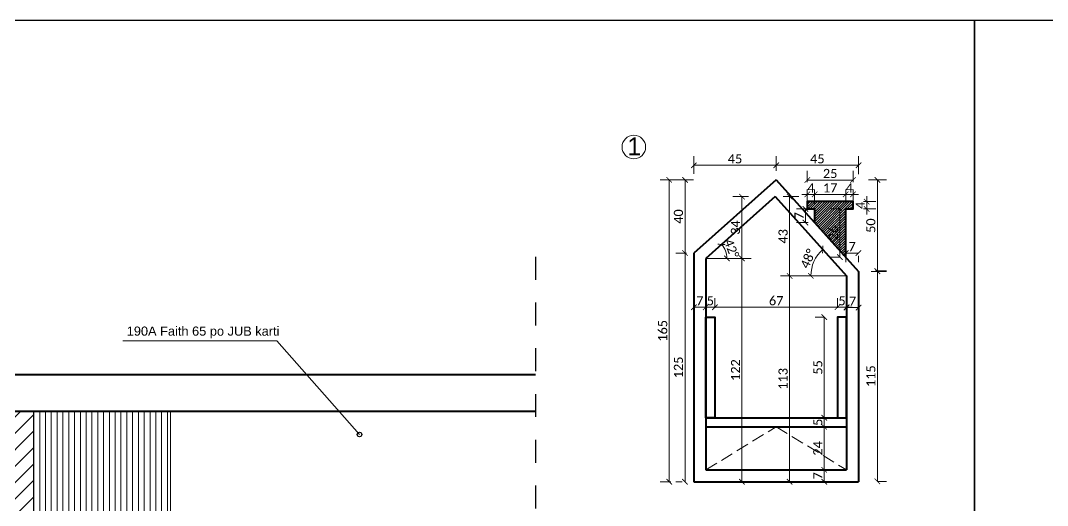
# Model space of a CAD drawing. Header units: centimetres. Extents: x -26724 to 60145, y -23645 to 6771.
# Drawn here: x 10305 to 10867, y 707 to 972 of the extents above; entities that cross this region are included whole.
import ezdxf

# ---------------------------------------------------------------- set-up
doc = ezdxf.new("R2010")
doc.units = ezdxf.units.CM
doc.linetypes.add('737', pattern=[10, 7, -3])
doc.linetypes.add('DALEKOVOD_VN', pattern=[5, 2.5, -2.5])
for name, color, linetype, lineweight in [('2.IZGLED', 7, 'Continuous', 13), ('4.KOTE', 88, 'Continuous', 15), ('zid', 7, 'Continuous', 40)]:
    doc.layers.add(name, color=color, linetype=linetype, lineweight=lineweight)
doc.layers.add('3.IZGLED 2', color=7, linetype='Continuous', lineweight=9, true_color=0x4a4a4a)
doc.layers.add('IZGLED 2', color=253, linetype='Continuous', lineweight=9, true_color=0x828282)
doc.layers.add('tekst', color=7, linetype='Continuous')
doc.layers.add('tekst @ 50', color=7, linetype='Continuous')
doc.styles.add('0.15', font='arial.ttf', dxfattribs={"height": 0.15})
doc.styles.add('Notes', font='arial.ttf', dxfattribs={"height": 3})
doc.styles.get("Standard").update_dxf_attribs({"font": 'calibri.ttf'})
doc.dimstyles.new('ja 1 30 izgledi zidova', dxfattribs={"dimtxt": 5, "dimasz": 3, "dimexe": 5, "dimexo": 5, "dimgap": 1, "dimtad": 1, "dimdec": 0, "dimtxsty": 'Standard', "dimblk": 'ARCHTICK', "dimcen": 2.5, "dimclrd": 256, "dimclrt": 7, "dimadec": 0, "dimazin": 0, "dimtfac": 1, "dimtdec": 0, "dimtix": 1, "dimtmove": 1, "dimatfit": 3, "dimldrblk": 'ARCHTICK', "dimfxl": 5, "dimfxlon": 1, "dimlwd": 0, "dimlwe": 9, "dimarcsym": 0})

# ---------------------------------------------------------------- blocks, each defined once
blk = doc.blocks.new('_ArchTick')
at = {"color": 0, "linetype": 'ByBlock', "const_width": 0.15}
blk.add_lwpolyline([(-0.5, -0.5), (0.5, 0.5)], dxfattribs=at)
blk = doc.blocks.new('*D321')
at = {"layer": '4.KOTE', "color": 0, "lineweight": 9, "transparency": 16777216}
for p, q in [((10664.58, 884.63), (10654.79, 884.63)), ((10660.63, 719.63), (10654.79, 719.63))]:
    blk.add_line(p, q, dxfattribs=at)
at = {"layer": '4.KOTE', "lineweight": 0, "transparency": 16777216}
blk.add_line((10659.79, 719.63), (10659.79, 884.63), dxfattribs=at)
at = {"layer": 'Defpoints', "color": 0, "transparency": 16777216}
for p in [(10659.79, 884.63), (10719.21, 884.63, 13.5), (10674.21, 719.63, 27)]:
    blk.add_point(p, dxfattribs=at)
at = {"layer": '4.KOTE', "lineweight": 0, "transparency": 16777216, "xscale": 3, "yscale": 3, "zscale": 3}
for p, rotation in [((10659.79, 884.63), 90), ((10659.79, 719.63), 270)]:
    blk.add_blockref('_ArchTick', p, dxfattribs=dict(at, rotation=rotation))
at = {"layer": '4.KOTE', "color": 7, "transparency": 16777216, "insert": (10656.23, 802.13), "char_height": 5, "attachment_point": 5, "rotation": 90}
blk.add_mtext('165', dxfattribs=at)
blk = doc.blocks.new('*D323')
at = {"layer": '4.KOTE', "color": 0, "lineweight": 9, "transparency": 16777216}
for p, q in [((10673.13, 884.63), (10663.42, 884.63)), ((10669.31, 844.63), (10663.42, 844.63))]:
    blk.add_line(p, q, dxfattribs=at)
at = {"layer": '4.KOTE', "lineweight": 0, "transparency": 16777216}
blk.add_line((10668.42, 884.63), (10668.42, 844.63), dxfattribs=at)
at = {"layer": 'Defpoints', "color": 0, "transparency": 16777216}
for p in [(10718.25, 884.63, 13.5), (10668.42, 844.63), (10673.25, 844.63, 13.5)]:
    blk.add_point(p, dxfattribs=at)
at = {"layer": '4.KOTE', "lineweight": 0, "transparency": 16777216, "xscale": 3, "yscale": 3, "zscale": 3}
for p, rotation in [((10668.42, 884.63), 90), ((10668.42, 844.63), 270)]:
    blk.add_blockref('_ArchTick', p, dxfattribs=dict(at, rotation=rotation))
at = {"layer": '4.KOTE', "color": 7, "transparency": 16777216, "insert": (10664.86, 864.63), "char_height": 5, "attachment_point": 5, "rotation": 90}
blk.add_mtext('40', dxfattribs=at)
blk = doc.blocks.new('*D324')
at = {"layer": '4.KOTE', "color": 0, "lineweight": 9, "transparency": 16777216}
for p, q in [((10669.31, 844.63), (10663.42, 844.63)), ((10666.84, 719.63), (10663.42, 719.63))]:
    blk.add_line(p, q, dxfattribs=at)
at = {"layer": '4.KOTE', "lineweight": 0, "transparency": 16777216}
blk.add_line((10668.42, 844.63), (10668.42, 719.63), dxfattribs=at)
at = {"layer": 'Defpoints', "color": 0, "transparency": 16777216}
for p in [(10673.25, 844.63, 13.5), (10668.42, 719.63), (10673.25, 719.63, 27)]:
    blk.add_point(p, dxfattribs=at)
at = {"layer": '4.KOTE', "lineweight": 0, "transparency": 16777216, "xscale": 3, "yscale": 3, "zscale": 3}
for p, rotation in [((10668.42, 844.63), 90), ((10668.42, 719.63), 270)]:
    blk.add_blockref('_ArchTick', p, dxfattribs=dict(at, rotation=rotation))
at = {"layer": '4.KOTE', "color": 7, "transparency": 16777216, "insert": (10664.86, 782.13), "char_height": 5, "attachment_point": 5, "rotation": 90}
blk.add_mtext('125', dxfattribs=at)
blk = doc.blocks.new('*D325')
at = {"layer": '4.KOTE', "color": 0, "lineweight": 9, "transparency": 16777216}
for p, q in [((10735.25, 883.33), (10735.25, 889.54)), ((10760.25, 883.33), (10760.25, 889.54))]:
    blk.add_line(p, q, dxfattribs=at)
at = {"layer": '4.KOTE', "lineweight": 0, "transparency": 16777216}
blk.add_line((10760.25, 884.54), (10735.25, 884.54), dxfattribs=at)
at = {"layer": 'Defpoints', "color": 0, "transparency": 16777216}
for p in [(10735.25, 884.54), (10735.25, 878.84, 13.5), (10760.25, 878.84, 13.5)]:
    blk.add_point(p, dxfattribs=at)
at = {"layer": '4.KOTE', "lineweight": 0, "transparency": 16777216, "xscale": 3, "yscale": 3, "zscale": 3, "rotation": 180}
blk.add_blockref('_ArchTick', (10735.25, 884.54), dxfattribs=at)
at = {"layer": '4.KOTE', "lineweight": 0, "transparency": 16777216, "xscale": 3, "yscale": 3, "zscale": 3}
blk.add_blockref('_ArchTick', (10760.25, 884.54), dxfattribs=at)
at = {"layer": '4.KOTE', "color": 7, "transparency": 16777216, "insert": (10747.75, 888.1), "char_height": 5, "attachment_point": 5}
blk.add_mtext('25', dxfattribs=at)
blk = doc.blocks.new('*D326')
at = {"layer": '4.KOTE', "lineweight": 0, "transparency": 16777216}
for p, q in [((10767.71, 872.74), (10767.71, 875.74)), ((10767.71, 872.74), (10767.71, 868.74)), ((10767.71, 868.74), (10767.71, 865.74))]:
    blk.add_line(p, q, dxfattribs=at)
at = {"layer": '4.KOTE', "color": 0, "lineweight": 9, "transparency": 16777216}
for p, q in [((10765.93, 872.74), (10772.71, 872.74)), ((10765.93, 868.74), (10772.71, 868.74))]:
    blk.add_line(p, q, dxfattribs=at)
at = {"layer": 'Defpoints', "color": 0, "transparency": 16777216}
for p in [(10760.25, 872.74, 13.5), (10760.25, 868.74, 13.5), (10767.71, 868.74)]:
    blk.add_point(p, dxfattribs=at)
at = {"layer": '4.KOTE', "lineweight": 0, "transparency": 16777216, "xscale": 3, "yscale": 3, "zscale": 3}
for p, rotation in [((10767.71, 872.74), 270), ((10767.71, 868.74), 90)]:
    blk.add_blockref('_ArchTick', p, dxfattribs=dict(at, rotation=rotation))
at = {"layer": '4.KOTE', "color": 7, "transparency": 16777216, "insert": (10764.2, 870.74), "char_height": 5, "attachment_point": 5, "rotation": 90}
blk.add_mtext('4', dxfattribs=at)
blk = doc.blocks.new('*D322')
at = {"layer": '4.KOTE', "color": 0, "lineweight": 9, "transparency": 16777216}
for p, q in [((10756.25, 846.61), (10756.25, 839.64)), ((10763.25, 843.14), (10763.25, 839.64))]:
    blk.add_line(p, q, dxfattribs=at)
at = {"layer": '4.KOTE', "lineweight": 0, "transparency": 16777216}
blk.add_line((10763.25, 844.64), (10756.25, 844.64), dxfattribs=at)
at = {"layer": 'Defpoints', "color": 0, "transparency": 16777216}
for p in [(10756.25, 852.76, 13.5), (10756.25, 844.64), (10763.25, 844.98, 13.5)]:
    blk.add_point(p, dxfattribs=at)
at = {"layer": '4.KOTE', "lineweight": 0, "transparency": 16777216, "xscale": 3, "yscale": 3, "zscale": 3, "rotation": 180}
blk.add_blockref('_ArchTick', (10756.25, 844.64), dxfattribs=at)
at = {"layer": '4.KOTE', "lineweight": 0, "transparency": 16777216, "xscale": 3, "yscale": 3, "zscale": 3}
blk.add_blockref('_ArchTick', (10763.25, 844.64), dxfattribs=at)
at = {"layer": '4.KOTE', "color": 7, "transparency": 16777216, "insert": (10759.75, 848.15), "char_height": 5, "attachment_point": 5}
blk.add_mtext('7', dxfattribs=at)
blk = doc.blocks.new('*D327')
at = {"layer": '4.KOTE', "color": 0, "lineweight": 9, "transparency": 16777216}
for p, q in [((10744.24, 809.63), (10739.53, 809.63)), ((10744.24, 754.63), (10739.53, 754.63))]:
    blk.add_line(p, q, dxfattribs=at)
at = {"layer": '4.KOTE', "lineweight": 0, "transparency": 16777216}
blk.add_line((10744.53, 809.63), (10744.53, 754.63), dxfattribs=at)
at = {"layer": 'Defpoints', "color": 0, "transparency": 16777216}
for p in [(10751.75, 809.63, 22.89), (10744.53, 754.63), (10751.75, 754.63, 22.89)]:
    blk.add_point(p, dxfattribs=at)
at = {"layer": '4.KOTE', "lineweight": 0, "transparency": 16777216, "xscale": 3, "yscale": 3, "zscale": 3}
for p, rotation in [((10744.53, 809.63), 90), ((10744.53, 754.63), 270)]:
    blk.add_blockref('_ArchTick', p, dxfattribs=dict(at, rotation=rotation))
at = {"layer": '4.KOTE', "color": 7, "transparency": 16777216, "insert": (10741, 782.13), "char_height": 5, "attachment_point": 5, "rotation": 90}
blk.add_mtext('55', dxfattribs=at)
blk = doc.blocks.new('*D328')
at = {"layer": '4.KOTE', "color": 0, "lineweight": 9, "transparency": 16777216}
for p, q in [((10744.24, 754.63), (10739.53, 754.63)), ((10744.23, 749.63), (10739.53, 749.63))]:
    blk.add_line(p, q, dxfattribs=at)
at = {"layer": '4.KOTE', "lineweight": 0, "transparency": 16777216}
for p, q in [((10744.53, 754.63), (10744.53, 757.63)), ((10744.53, 754.63), (10744.53, 749.63)), ((10744.53, 749.63), (10744.53, 746.63))]:
    blk.add_line(p, q, dxfattribs=at)
at = {"layer": 'Defpoints', "color": 0, "transparency": 16777216}
for p in [(10751.75, 754.63, 22.89), (10744.53, 749.63), (10753.88, 749.63, 27)]:
    blk.add_point(p, dxfattribs=at)
at = {"layer": '4.KOTE', "lineweight": 0, "transparency": 16777216, "xscale": 3, "yscale": 3, "zscale": 3}
for p, rotation in [((10744.53, 754.63), 270), ((10744.53, 749.63), 90)]:
    blk.add_blockref('_ArchTick', p, dxfattribs=dict(at, rotation=rotation))
at = {"layer": '4.KOTE', "color": 7, "transparency": 16777216, "insert": (10741, 752.13), "char_height": 5, "attachment_point": 5, "rotation": 90}
blk.add_mtext('5', dxfattribs=at)
blk = doc.blocks.new('*D329')
at = {"layer": '4.KOTE', "color": 0, "lineweight": 9, "transparency": 16777216}
for p, q in [((10744.23, 749.63), (10739.53, 749.63)), ((10743.7, 726.13), (10739.53, 726.13))]:
    blk.add_line(p, q, dxfattribs=at)
at = {"layer": '4.KOTE', "lineweight": 0, "transparency": 16777216}
blk.add_line((10744.53, 749.63), (10744.53, 726.13), dxfattribs=at)
at = {"layer": 'Defpoints', "color": 0, "transparency": 16777216}
for p in [(10753.88, 749.63, 27), (10744.53, 726.13), (10751.93, 726.13, 27)]:
    blk.add_point(p, dxfattribs=at)
at = {"layer": '4.KOTE', "lineweight": 0, "transparency": 16777216, "xscale": 3, "yscale": 3, "zscale": 3}
for p, rotation in [((10744.53, 749.63), 90), ((10744.53, 726.13), 270)]:
    blk.add_blockref('_ArchTick', p, dxfattribs=dict(at, rotation=rotation))
at = {"layer": '4.KOTE', "color": 7, "transparency": 16777216, "insert": (10741, 737.88), "char_height": 5, "attachment_point": 5, "rotation": 90}
blk.add_mtext('24', dxfattribs=at)
blk = doc.blocks.new('*D330')
at = {"layer": '4.KOTE', "color": 0, "lineweight": 9, "transparency": 16777216}
for p, q in [((10743.7, 726.13), (10739.53, 726.13)), ((10745.21, 719.63), (10739.53, 719.63))]:
    blk.add_line(p, q, dxfattribs=at)
at = {"layer": '4.KOTE', "lineweight": 0, "transparency": 16777216}
blk.add_line((10744.53, 726.13), (10744.53, 719.63), dxfattribs=at)
at = {"layer": 'Defpoints', "color": 0, "transparency": 16777216}
for p in [(10751.93, 726.13, 27), (10744.53, 719.63), (10758.14, 719.63, 27)]:
    blk.add_point(p, dxfattribs=at)
at = {"layer": '4.KOTE', "lineweight": 0, "transparency": 16777216, "xscale": 3, "yscale": 3, "zscale": 3}
for p, rotation in [((10744.53, 726.13), 90), ((10744.53, 719.63), 270)]:
    blk.add_blockref('_ArchTick', p, dxfattribs=dict(at, rotation=rotation))
at = {"layer": '4.KOTE', "color": 7, "transparency": 16777216, "insert": (10741.02, 722.88), "char_height": 5, "attachment_point": 5, "rotation": 90}
blk.add_mtext('7', dxfattribs=at)
blk = doc.blocks.new('*D331')
at = {"layer": '4.KOTE', "color": 0, "lineweight": 9, "transparency": 16777216}
for p, q in [((10703.21, 875.48), (10694.57, 875.48)), ((10695.79, 841.71), (10704.57, 841.71))]:
    blk.add_line(p, q, dxfattribs=at)
at = {"layer": '4.KOTE', "lineweight": 0, "transparency": 16777216}
blk.add_line((10699.57, 875.48), (10699.57, 841.71), dxfattribs=at)
at = {"layer": 'Defpoints', "color": 0, "transparency": 16777216}
for p in [(10717.74, 875.48, 13.5), (10679.75, 841.71, 13.5), (10699.57, 841.71)]:
    blk.add_point(p, dxfattribs=at)
at = {"layer": '4.KOTE', "lineweight": 0, "transparency": 16777216, "xscale": 3, "yscale": 3, "zscale": 3}
for p, rotation in [((10699.57, 875.48), 90), ((10699.57, 841.71), 270)]:
    blk.add_blockref('_ArchTick', p, dxfattribs=dict(at, rotation=rotation))
at = {"layer": '4.KOTE', "color": 7, "transparency": 16777216, "insert": (10696.01, 858.6), "char_height": 5, "attachment_point": 5, "rotation": 90}
blk.add_mtext('34', dxfattribs=at)
blk = doc.blocks.new('*D332')
at = {"layer": '4.KOTE', "color": 0, "lineweight": 9, "transparency": 16777216}
for p, q in [((10695.79, 841.71), (10704.57, 841.71)), ((10699.31, 719.63), (10704.57, 719.63))]:
    blk.add_line(p, q, dxfattribs=at)
at = {"layer": '4.KOTE', "lineweight": 0, "transparency": 16777216}
blk.add_line((10699.57, 841.71), (10699.57, 719.63), dxfattribs=at)
at = {"layer": 'Defpoints', "color": 0, "transparency": 16777216}
for p in [(10679.75, 841.71, 13.5), (10687.87, 719.63, 27), (10699.57, 719.63)]:
    blk.add_point(p, dxfattribs=at)
at = {"layer": '4.KOTE', "lineweight": 0, "transparency": 16777216, "xscale": 3, "yscale": 3, "zscale": 3}
for p, rotation in [((10699.57, 841.71), 90), ((10699.57, 719.63), 270)]:
    blk.add_blockref('_ArchTick', p, dxfattribs=dict(at, rotation=rotation))
at = {"layer": '4.KOTE', "color": 7, "transparency": 16777216, "insert": (10696.04, 780.67), "char_height": 5, "attachment_point": 5, "rotation": 90}
blk.add_mtext('122', dxfattribs=at)
blk = doc.blocks.new('*D333')
at = {"layer": '4.KOTE', "color": 0, "lineweight": 9, "transparency": 16777216}
for p, q in [((10673.25, 887.9), (10673.25, 897.59)), ((10718.25, 890.66), (10718.25, 897.59))]:
    blk.add_line(p, q, dxfattribs=at)
at = {"layer": '4.KOTE', "lineweight": 0, "transparency": 16777216}
blk.add_line((10718.25, 892.59), (10673.25, 892.59), dxfattribs=at)
at = {"layer": 'Defpoints', "color": 0, "transparency": 16777216}
for p in [(10673.25, 892.59), (10718.25, 884.63, 13.5), (10673.25, 844.63, 13.5)]:
    blk.add_point(p, dxfattribs=at)
at = {"layer": '4.KOTE', "lineweight": 0, "transparency": 16777216, "xscale": 3, "yscale": 3, "zscale": 3, "rotation": 180}
blk.add_blockref('_ArchTick', (10673.25, 892.59), dxfattribs=at)
at = {"layer": '4.KOTE', "lineweight": 0, "transparency": 16777216, "xscale": 3, "yscale": 3, "zscale": 3}
blk.add_blockref('_ArchTick', (10718.25, 892.59), dxfattribs=at)
at = {"layer": '4.KOTE', "color": 7, "transparency": 16777216, "insert": (10695.75, 896.13), "char_height": 5, "attachment_point": 5}
blk.add_mtext('45', dxfattribs=at)
blk = doc.blocks.new('*D334')
at = {"layer": '4.KOTE', "color": 0, "lineweight": 9, "transparency": 16777216}
for p, q in [((10729.47, 832.14), (10720.6, 832.14)), ((10728.29, 719.63), (10720.6, 719.63))]:
    blk.add_line(p, q, dxfattribs=at)
at = {"layer": '4.KOTE', "lineweight": 0, "transparency": 16777216}
blk.add_line((10725.6, 719.63), (10725.6, 832.14), dxfattribs=at)
at = {"layer": 'Defpoints', "color": 0, "transparency": 16777216}
for p in [(10725.6, 832.14), (10746.54, 832.14, 13.5), (10753.04, 719.63, 27)]:
    blk.add_point(p, dxfattribs=at)
at = {"layer": '4.KOTE', "lineweight": 0, "transparency": 16777216, "xscale": 3, "yscale": 3, "zscale": 3}
for p, rotation in [((10725.6, 832.14), 90), ((10725.6, 719.63), 270)]:
    blk.add_blockref('_ArchTick', p, dxfattribs=dict(at, rotation=rotation))
at = {"layer": '4.KOTE', "color": 7, "transparency": 16777216, "insert": (10722.04, 775.88), "char_height": 5, "attachment_point": 5, "rotation": 90}
blk.add_mtext('113', dxfattribs=at)
blk = doc.blocks.new('*D335')
at = {"layer": '4.KOTE', "color": 0, "lineweight": 9, "transparency": 16777216}
for p, q in [((10722, 875.48), (10730.6, 875.48)), ((10725.6, 832.14), (10730.6, 832.14))]:
    blk.add_line(p, q, dxfattribs=at)
at = {"layer": '4.KOTE', "lineweight": 0, "transparency": 16777216}
blk.add_line((10725.6, 875.48), (10725.6, 832.14), dxfattribs=at)
at = {"layer": 'Defpoints', "color": 0, "transparency": 16777216}
for p in [(10707.81, 875.48, 13.5), (10725.32, 832.14), (10725.6, 832.14)]:
    blk.add_point(p, dxfattribs=at)
at = {"layer": '4.KOTE', "lineweight": 0, "transparency": 16777216, "xscale": 3, "yscale": 3, "zscale": 3}
for p, rotation in [((10725.6, 875.48), 90), ((10725.6, 832.14), 270)]:
    blk.add_blockref('_ArchTick', p, dxfattribs=dict(at, rotation=rotation))
at = {"layer": '4.KOTE', "color": 7, "transparency": 16777216, "insert": (10722.04, 853.81), "char_height": 5, "attachment_point": 5, "rotation": 90}
blk.add_mtext('43', dxfattribs=at)
blk = doc.blocks.new('*D344')
at = {"layer": '4.KOTE', "color": 0, "lineweight": 9, "transparency": 16777216}
for p, q in [((10772.53, 834.86), (10778.55, 834.86)), ((10773.78, 719.86), (10778.55, 719.86))]:
    blk.add_line(p, q, dxfattribs=at)
at = {"layer": '4.KOTE', "lineweight": 0, "transparency": 16777216}
blk.add_line((10773.55, 834.86), (10773.55, 719.86), dxfattribs=at)
at = {"layer": 'Defpoints', "color": 0, "transparency": 16777216}
for p in [(10769.09, 834.86, -9.98), (10769.09, 719.86, 3.52), (10773.55, 719.86)]:
    blk.add_point(p, dxfattribs=at)
at = {"layer": '4.KOTE', "lineweight": 0, "transparency": 16777216, "xscale": 3, "yscale": 3, "zscale": 3}
for p, rotation in [((10773.55, 834.86), 90), ((10773.55, 719.86), 270)]:
    blk.add_blockref('_ArchTick', p, dxfattribs=dict(at, rotation=rotation))
at = {"layer": '4.KOTE', "color": 7, "transparency": 16777216, "insert": (10770.01, 777.36), "char_height": 5, "attachment_point": 5, "rotation": 90}
blk.add_mtext('115', dxfattribs=at)
blk = doc.blocks.new('*D345')
at = {"layer": '4.KOTE', "color": 0, "lineweight": 9, "transparency": 16777216}
for p, q in [((10768.68, 884.63), (10778.55, 884.63)), ((10770.17, 834.63), (10778.55, 834.63))]:
    blk.add_line(p, q, dxfattribs=at)
at = {"layer": '4.KOTE', "lineweight": 0, "transparency": 16777216}
blk.add_line((10773.55, 884.63), (10773.55, 834.63), dxfattribs=at)
at = {"layer": 'Defpoints', "color": 0, "transparency": 16777216}
for p in [(10718.25, 884.63, -9.98), (10763.25, 834.63, -9.98), (10773.55, 834.63)]:
    blk.add_point(p, dxfattribs=at)
at = {"layer": '4.KOTE', "lineweight": 0, "transparency": 16777216, "xscale": 3, "yscale": 3, "zscale": 3}
for p, rotation in [((10773.55, 884.63), 90), ((10773.55, 834.63), 270)]:
    blk.add_blockref('_ArchTick', p, dxfattribs=dict(at, rotation=rotation))
at = {"layer": '4.KOTE', "color": 7, "transparency": 16777216, "insert": (10769.99, 859.63), "char_height": 5, "attachment_point": 5, "rotation": 90}
blk.add_mtext('50', dxfattribs=at)
blk = doc.blocks.new('*D346')
at = {"layer": '4.KOTE', "color": 0, "lineweight": 9, "transparency": 16777216}
for p, q in [((10751.75, 814.62), (10751.75, 820.02)), ((10756.75, 814.62), (10756.75, 820.02))]:
    blk.add_line(p, q, dxfattribs=at)
at = {"layer": '4.KOTE', "lineweight": 0, "transparency": 16777216}
for p, q in [((10751.75, 815.02), (10748.75, 815.02)), ((10756.75, 815.02), (10751.75, 815.02)), ((10756.75, 815.02), (10759.75, 815.02))]:
    blk.add_line(p, q, dxfattribs=at)
at = {"layer": 'Defpoints', "color": 0, "transparency": 16777216}
for p in [(10751.75, 815.02), (10751.75, 809.63, -0.59), (10756.75, 809.63, -0.59)]:
    blk.add_point(p, dxfattribs=at)
at = {"layer": '4.KOTE', "lineweight": 0, "transparency": 16777216, "xscale": 3, "yscale": 3, "zscale": 3}
blk.add_blockref('_ArchTick', (10751.75, 815.02), dxfattribs=at)
at = {"layer": '4.KOTE', "lineweight": 0, "transparency": 16777216, "xscale": 3, "yscale": 3, "zscale": 3, "rotation": 180}
blk.add_blockref('_ArchTick', (10756.75, 815.02), dxfattribs=at)
at = {"layer": '4.KOTE', "color": 7, "transparency": 16777216, "insert": (10754.25, 818.55), "char_height": 5, "attachment_point": 5}
blk.add_mtext('5', dxfattribs=at)
blk = doc.blocks.new('*D347')
at = {"layer": '4.KOTE', "color": 0, "lineweight": 9, "transparency": 16777216}
for p, q in [((10684.75, 814.62), (10684.75, 820.02)), ((10751.75, 814.62), (10751.75, 820.02))]:
    blk.add_line(p, q, dxfattribs=at)
at = {"layer": '4.KOTE', "lineweight": 0, "transparency": 16777216}
blk.add_line((10751.75, 815.02), (10684.75, 815.02), dxfattribs=at)
at = {"layer": 'Defpoints', "color": 0, "transparency": 16777216}
for p in [(10684.75, 815.02), (10684.75, 809.63, -0.59), (10751.75, 809.63, -0.59)]:
    blk.add_point(p, dxfattribs=at)
at = {"layer": '4.KOTE', "lineweight": 0, "transparency": 16777216, "xscale": 3, "yscale": 3, "zscale": 3, "rotation": 180}
blk.add_blockref('_ArchTick', (10684.75, 815.02), dxfattribs=at)
at = {"layer": '4.KOTE', "lineweight": 0, "transparency": 16777216, "xscale": 3, "yscale": 3, "zscale": 3}
blk.add_blockref('_ArchTick', (10751.75, 815.02), dxfattribs=at)
at = {"layer": '4.KOTE', "color": 7, "transparency": 16777216, "insert": (10718.25, 818.58), "char_height": 5, "attachment_point": 5}
blk.add_mtext('67', dxfattribs=at)
blk = doc.blocks.new('*D348')
at = {"layer": '4.KOTE', "color": 0, "lineweight": 9, "transparency": 16777216}
for p, q in [((10679.75, 814.62), (10679.75, 820.02)), ((10684.75, 814.62), (10684.75, 820.02))]:
    blk.add_line(p, q, dxfattribs=at)
at = {"layer": '4.KOTE', "lineweight": 0, "transparency": 16777216}
for p, q in [((10679.75, 815.02), (10676.75, 815.02)), ((10684.75, 815.02), (10679.75, 815.02)), ((10684.75, 815.02), (10687.75, 815.02))]:
    blk.add_line(p, q, dxfattribs=at)
at = {"layer": 'Defpoints', "color": 0, "transparency": 16777216}
for p in [(10679.75, 815.02), (10679.75, 809.63, -0.59), (10684.75, 809.63, -0.59)]:
    blk.add_point(p, dxfattribs=at)
at = {"layer": '4.KOTE', "lineweight": 0, "transparency": 16777216, "xscale": 3, "yscale": 3, "zscale": 3}
blk.add_blockref('_ArchTick', (10679.75, 815.02), dxfattribs=at)
at = {"layer": '4.KOTE', "lineweight": 0, "transparency": 16777216, "xscale": 3, "yscale": 3, "zscale": 3, "rotation": 180}
blk.add_blockref('_ArchTick', (10684.75, 815.02), dxfattribs=at)
at = {"layer": '4.KOTE', "color": 7, "transparency": 16777216, "insert": (10682.25, 818.55), "char_height": 5, "attachment_point": 5}
blk.add_mtext('5', dxfattribs=at)
blk = doc.blocks.new('*D349')
at = {"layer": '4.KOTE', "color": 0, "lineweight": 9, "transparency": 16777216}
for p, q in [((10718.25, 889.67), (10718.25, 897.59)), ((10763.25, 887.71), (10763.25, 897.59))]:
    blk.add_line(p, q, dxfattribs=at)
at = {"layer": '4.KOTE', "lineweight": 0, "transparency": 16777216}
blk.add_line((10763.25, 892.59), (10718.25, 892.59), dxfattribs=at)
at = {"layer": 'Defpoints', "color": 0, "transparency": 16777216}
for p in [(10718.25, 892.59), (10718.25, 884.63, -9.98), (10763.25, 834.63, -9.98)]:
    blk.add_point(p, dxfattribs=at)
at = {"layer": '4.KOTE', "lineweight": 0, "transparency": 16777216, "xscale": 3, "yscale": 3, "zscale": 3, "rotation": 180}
blk.add_blockref('_ArchTick', (10718.25, 892.59), dxfattribs=at)
at = {"layer": '4.KOTE', "lineweight": 0, "transparency": 16777216, "xscale": 3, "yscale": 3, "zscale": 3}
blk.add_blockref('_ArchTick', (10763.25, 892.59), dxfattribs=at)
at = {"layer": '4.KOTE', "color": 7, "transparency": 16777216, "insert": (10740.75, 896.13), "char_height": 5, "attachment_point": 5}
blk.add_mtext('45', dxfattribs=at)
blk = doc.blocks.new('*D355')
at = {"layer": '4.KOTE', "lineweight": 0, "transparency": 16777216}
for p, q in [((10756.25, 876.73), (10753.25, 876.73)), ((10760.25, 876.73), (10756.25, 876.73)), ((10760.25, 876.73), (10763.25, 876.73))]:
    blk.add_line(p, q, dxfattribs=at)
at = {"layer": '4.KOTE', "color": 0, "lineweight": 9, "transparency": 16777216}
for p, q in [((10756.25, 879.42), (10756.25, 871.73)), ((10760.25, 879.42), (10760.25, 871.73))]:
    blk.add_line(p, q, dxfattribs=at)
at = {"layer": 'Defpoints', "color": 0, "transparency": 16777216}
for p in [(10756.25, 883.74, -9.98), (10760.25, 883.74, -9.98), (10756.25, 876.73)]:
    blk.add_point(p, dxfattribs=at)
at = {"layer": '4.KOTE', "lineweight": 0, "transparency": 16777216, "xscale": 3, "yscale": 3, "zscale": 3}
blk.add_blockref('_ArchTick', (10756.25, 876.73), dxfattribs=at)
at = {"layer": '4.KOTE', "lineweight": 0, "transparency": 16777216, "xscale": 3, "yscale": 3, "zscale": 3, "rotation": 180}
blk.add_blockref('_ArchTick', (10760.25, 876.73), dxfattribs=at)
at = {"layer": '4.KOTE', "color": 7, "transparency": 16777216, "insert": (10758.25, 880.24), "char_height": 5, "attachment_point": 5}
blk.add_mtext('4', dxfattribs=at)
blk = doc.blocks.new('*D356')
at = {"layer": '4.KOTE', "color": 0, "lineweight": 9, "transparency": 16777216}
for p, q in [((10739.25, 879.42), (10739.25, 871.73)), ((10756.25, 879.42), (10756.25, 871.73))]:
    blk.add_line(p, q, dxfattribs=at)
at = {"layer": '4.KOTE', "lineweight": 0, "transparency": 16777216}
blk.add_line((10756.25, 876.73), (10739.25, 876.73), dxfattribs=at)
at = {"layer": 'Defpoints', "color": 0, "transparency": 16777216}
for p in [(10739.25, 883.74, -9.98), (10756.25, 883.74, -9.98), (10739.25, 876.73)]:
    blk.add_point(p, dxfattribs=at)
at = {"layer": '4.KOTE', "lineweight": 0, "transparency": 16777216, "xscale": 3, "yscale": 3, "zscale": 3, "rotation": 180}
blk.add_blockref('_ArchTick', (10739.25, 876.73), dxfattribs=at)
at = {"layer": '4.KOTE', "lineweight": 0, "transparency": 16777216, "xscale": 3, "yscale": 3, "zscale": 3}
blk.add_blockref('_ArchTick', (10756.25, 876.73), dxfattribs=at)
at = {"layer": '4.KOTE', "color": 7, "transparency": 16777216, "insert": (10747.75, 880.25), "char_height": 5, "attachment_point": 5}
blk.add_mtext('17', dxfattribs=at)
blk = doc.blocks.new('*D357')
at = {"layer": '4.KOTE', "lineweight": 0, "transparency": 16777216}
for p, q in [((10735.25, 876.73), (10732.25, 876.73)), ((10739.25, 876.73), (10735.25, 876.73)), ((10739.25, 876.73), (10742.25, 876.73))]:
    blk.add_line(p, q, dxfattribs=at)
at = {"layer": '4.KOTE', "color": 0, "lineweight": 9, "transparency": 16777216}
for p, q in [((10735.25, 879.42), (10735.25, 871.73)), ((10739.25, 879.42), (10739.25, 871.73))]:
    blk.add_line(p, q, dxfattribs=at)
at = {"layer": 'Defpoints', "color": 0, "transparency": 16777216}
for p in [(10735.25, 883.74, -9.98), (10739.25, 883.74, -9.98), (10735.25, 876.73)]:
    blk.add_point(p, dxfattribs=at)
at = {"layer": '4.KOTE', "lineweight": 0, "transparency": 16777216, "xscale": 3, "yscale": 3, "zscale": 3}
blk.add_blockref('_ArchTick', (10735.25, 876.73), dxfattribs=at)
at = {"layer": '4.KOTE', "lineweight": 0, "transparency": 16777216, "xscale": 3, "yscale": 3, "zscale": 3, "rotation": 180}
blk.add_blockref('_ArchTick', (10739.25, 876.73), dxfattribs=at)
at = {"layer": '4.KOTE', "color": 7, "transparency": 16777216, "insert": (10737.25, 880.24), "char_height": 5, "attachment_point": 5}
blk.add_mtext('4', dxfattribs=at)
blk = doc.blocks.new('*D358')
at = {"layer": '4.KOTE', "color": 0, "lineweight": 9, "transparency": 16777216}
for p, q in [((10735.72, 868.74), (10729.27, 868.74)), ((10735.72, 861.3), (10729.27, 861.3))]:
    blk.add_line(p, q, dxfattribs=at)
at = {"layer": '4.KOTE', "lineweight": 0, "transparency": 16777216}
blk.add_line((10734.27, 868.74), (10734.27, 861.3), dxfattribs=at)
at = {"layer": 'Defpoints', "color": 0, "transparency": 16777216}
for p in [(10739.25, 868.74, -9.98), (10734.27, 861.3), (10739.25, 861.3, -9.98)]:
    blk.add_point(p, dxfattribs=at)
at = {"layer": '4.KOTE', "lineweight": 0, "transparency": 16777216, "xscale": 3, "yscale": 3, "zscale": 3}
for p, rotation in [((10734.27, 868.74), 90), ((10734.27, 861.3), 270)]:
    blk.add_blockref('_ArchTick', p, dxfattribs=dict(at, rotation=rotation))
at = {"layer": '4.KOTE', "color": 7, "transparency": 16777216, "insert": (10730.76, 865.02), "char_height": 5, "attachment_point": 5, "rotation": 90}
blk.add_mtext('7', dxfattribs=at)
blk = doc.blocks.new('*D359')
at = {"layer": '4.KOTE', "color": 0, "lineweight": 9, "transparency": 16777216}
for p, q in [((10753.09, 868.74), (10748.12, 868.74)), ((10753.09, 842.41), (10748.12, 842.41))]:
    blk.add_line(p, q, dxfattribs=at)
at = {"layer": '4.KOTE', "lineweight": 0, "transparency": 16777216}
blk.add_line((10753.12, 868.74), (10753.12, 842.41), dxfattribs=at)
at = {"layer": 'Defpoints', "color": 0, "transparency": 16777216}
for p in [(10756.25, 868.74, -9.98), (10753.12, 842.41), (10756.25, 842.41, -9.98)]:
    blk.add_point(p, dxfattribs=at)
at = {"layer": '4.KOTE', "lineweight": 0, "transparency": 16777216, "xscale": 3, "yscale": 3, "zscale": 3}
for p, rotation in [((10753.12, 868.74), 90), ((10753.12, 842.41), 270)]:
    blk.add_blockref('_ArchTick', p, dxfattribs=dict(at, rotation=rotation))
at = {"layer": '4.KOTE', "color": 7, "transparency": 16777216, "insert": (10749.56, 855.57), "char_height": 5, "attachment_point": 5, "rotation": 90}
blk.add_mtext('26', dxfattribs=at)
blk = doc.blocks.new('*D383')
at = {"layer": '4.KOTE', "lineweight": 0, "transparency": 16777216}
blk.add_arc((10679.75, 841.71), 11.56, 0, 41.6335, dxfattribs=at)
at = {"layer": 'Defpoints', "color": 0, "transparency": 16777216}
for p in [(10717.74, 875.48, -9.98), (10690.98, 844.48), (10679.75, 841.71, -9.66), (10679.75, 841.71, -9.98), (10699.57, 841.71, -23.48)]:
    blk.add_point(p, dxfattribs=at)
at = {"layer": '4.KOTE', "lineweight": 0, "transparency": 16777216, "xscale": 3, "yscale": 3, "zscale": 3}
for p, rotation in [((10688.39, 849.39), 131.6335393365708), ((10691.31, 841.71), 270.0000000000235)]:
    blk.add_blockref('_ArchTick', p, dxfattribs=dict(at, rotation=rotation))
at = {"layer": '4.KOTE', "color": 7, "transparency": 16777216, "insert": (10693.86, 847.08), "char_height": 5, "attachment_point": 5, "rotation": 290.8168}
blk.add_mtext('42°', dxfattribs=at)
blk = doc.blocks.new('*D384')
at = {"layer": '4.KOTE', "lineweight": 0, "transparency": 16777216}
blk.add_arc((10756.75, 832.14), 19.53, 131.9872, 180, dxfattribs=at)
at = {"layer": 'Defpoints', "color": 0, "transparency": 16777216}
for p in [(10717.74, 875.48, -9.98), (10740.19, 842.49), (10730.6, 832.14, -23.48), (10756.75, 832.14, -9.69), (10756.75, 832.14, -9.98)]:
    blk.add_point(p, dxfattribs=at)
at = {"layer": '4.KOTE', "lineweight": 0, "transparency": 16777216, "xscale": 3, "yscale": 3, "zscale": 3}
for p, rotation in [((10743.69, 846.65), 41.98721249581727), ((10737.22, 832.14), 269.9999999999972)]:
    blk.add_blockref('_ArchTick', p, dxfattribs=dict(at, rotation=rotation))
at = {"layer": '4.KOTE', "color": 7, "transparency": 16777216, "insert": (10735.66, 841.53), "char_height": 5, "attachment_point": 5, "rotation": 65.9936}
blk.add_mtext('48°', dxfattribs=at)
blk = doc.blocks.new('*D387')
at = {"layer": '4.KOTE', "color": 0, "lineweight": 9, "transparency": 16777216}
for p, q in [((10763.25, 817.09), (10763.25, 819.82)), ((10756.75, 814.82), (10756.75, 809.82))]:
    blk.add_line(p, q, dxfattribs=at)
at = {"layer": '4.KOTE', "lineweight": 0, "transparency": 16777216}
blk.add_line((10756.75, 814.82), (10763.25, 814.82), dxfattribs=at)
at = {"layer": 'Defpoints', "color": 0, "transparency": 16777216}
for p in [(10756.75, 815.02), (10763.25, 814.82, -7.65), (10763.25, 814.82)]:
    blk.add_point(p, dxfattribs=at)
at = {"layer": '4.KOTE', "lineweight": 0, "transparency": 16777216, "xscale": 3, "yscale": 3, "zscale": 3, "rotation": 180}
blk.add_blockref('_ArchTick', (10756.75, 814.82), dxfattribs=at)
at = {"layer": '4.KOTE', "lineweight": 0, "transparency": 16777216, "xscale": 3, "yscale": 3, "zscale": 3}
blk.add_blockref('_ArchTick', (10763.25, 814.82), dxfattribs=at)
at = {"layer": '4.KOTE', "color": 7, "transparency": 16777216, "insert": (10760, 818.34), "char_height": 5, "attachment_point": 5}
blk.add_mtext('7', dxfattribs=at)
blk = doc.blocks.new('*D388')
at = {"layer": '4.KOTE', "color": 0, "lineweight": 9, "transparency": 16777216}
for p, q in [((10673.25, 816.77), (10673.25, 820.02)), ((10679.75, 815.02), (10679.75, 820.02))]:
    blk.add_line(p, q, dxfattribs=at)
at = {"layer": '4.KOTE', "lineweight": 0, "transparency": 16777216}
blk.add_line((10679.75, 815.02), (10673.25, 815.02), dxfattribs=at)
at = {"layer": 'Defpoints', "color": 0, "transparency": 16777216}
for p in [(10673.25, 815.02), (10673.25, 814.29, -6.7), (10679.75, 815.02)]:
    blk.add_point(p, dxfattribs=at)
at = {"layer": '4.KOTE', "lineweight": 0, "transparency": 16777216, "xscale": 3, "yscale": 3, "zscale": 3, "rotation": 180}
blk.add_blockref('_ArchTick', (10673.25, 815.02), dxfattribs=at)
at = {"layer": '4.KOTE', "lineweight": 0, "transparency": 16777216, "xscale": 3, "yscale": 3, "zscale": 3}
blk.add_blockref('_ArchTick', (10679.75, 815.02), dxfattribs=at)
at = {"layer": '4.KOTE', "color": 7, "transparency": 16777216, "insert": (10676.5, 818.53), "char_height": 5, "attachment_point": 5}
blk.add_mtext('7', dxfattribs=at)

msp = doc.modelspace()

# ---------------------------------------------------------------- hatches: boundary and pattern name
at = {"layer": '3.IZGLED 2'}
h = msp.add_hatch(dxfattribs=at)
h.set_pattern_fill('ANSI31', color=256, scale=2)
h.set_pattern_definition([(45, (1168.535, -4e-06), (-4.490128, 4.490128), [])])
edge = h.paths.add_edge_path()
edge.add_arc((9915.99, 574.34), 1.26, 0, 360)
h.paths.add_polyline_path([(9813.3, 527.96), (9813.3, 535.4), (9809.3, 535.4), (9809.3, 539.4), (9834.3, 539.4), (9834.3, 535.4), (9830.3, 535.4), (9830.3, 509.07), (9837.3, 501.29), (9837.3, 386.29), (9892.3, 386.29), (9892.3, 541.29), (9952.3, 571.29), (9982.3, 541.29), (9982.3, 386.29), (10037.3, 386.29), (10037.3, 511.29), (10082.3, 551.29), (10127.3, 501.29), (10127.3, 386.29), (10159.87, 386.29), (10159.87, 646.29), (10299.87, 646.29), (10299.87, 386.29), (10312.3, 386.29), (10312.3, 758.29), (9727.3, 758.29), (9727.3, 386.29), (9747.3, 386.29), (9747.3, 511.29), (9792.05, 551.57)])
at = {"layer": '4.KOTE', "true_color": 0xf4ee51}
h = msp.add_hatch(dxfattribs=at)
h.set_pattern_fill('ANSI31', color=41, scale=0.3)
h.set_pattern_definition([(45, (1558.2772, -4e-06), (-0.67351921, 0.67351921), [])])
h.paths.add_polyline_path([(10739.25, 861.3), (10739.25, 868.74), (10735.25, 868.74), (10735.25, 872.74), (10760.25, 872.74), (10760.25, 868.74), (10756.25, 868.74), (10756.25, 842.41)])
at = {"layer": '4.KOTE'}
h = msp.add_hatch(dxfattribs=at)
h.set_pattern_fill('ANSI31', color=38, angle=45)
h.set_pattern_definition([(90, (1168.535, -4e-06), (-3.175, 0), [])])
h.paths.add_polyline_path([(10387.3, 758.29), (10312.3, 758.29), (10312.3, 386.29), (10387.3, 386.29), (10387.3, 621.12), (10329.62, 621.12), (10329.62, 639.12), (10387.3, 639.12)])

# ---------------------------------------------------------------- linework, layer by layer
at = {"linetype": 'DALEKOVOD_VN', "ltscale": 5}
msp.add_line((10586.77, 842.57, 0), (10586.77, 326.53, 0), dxfattribs=at)
at = {"layer": '2.IZGLED'}
msp.add_line((10312.3, 386.29, 27), (10312.3, 758.29, 27), dxfattribs=at)
at = {"layer": '3.IZGLED 2'}
msp.add_line((10445.32, 796.58), (10490.5, 745.48), dxfattribs=at)
at = {"layer": '3.IZGLED 2', "ltscale": 0.8}
msp.add_lwpolyline([(10445.32, 796.58), (10361.23, 796.58)], dxfattribs=at)
at = {"layer": '3.IZGLED 2', "elevation": 27}
msp.add_lwpolyline([(10387.3, 386.29), (10387.3, 758.29)], dxfattribs=at)
at = {"layer": '3.IZGLED 2', "linetype": '737', "elevation": 2.82}
msp.add_lwpolyline([(10679.75, 726.13), (10718.25, 749.63), (10756.75, 726.13)], dxfattribs=at)
at = {"layer": '4.KOTE'}
for p, q in [((10679.75, 841.71, -9.66), (10699.57, 841.71, -23.48)), ((10756.75, 832.14, -9.69), (10730.6, 832.14, -23.48))]:
    msp.add_line(p, q, dxfattribs=at)
at = {"layer": '4.KOTE', "elevation": 13.5}
msp.add_lwpolyline([(9727.3, 758.29), (10312.3, 758.29), (10312.3, 386.29), (9727.3, 386.29)], close=True, dxfattribs=at)
at = {"layer": '4.KOTE'}
msp.add_circle((10640.45, 902.59), 6.46, dxfattribs=at)
at = {"layer": 'tekst'}
msp.add_circle((10490.5, 745.48), 1.26, dxfattribs=at)
at = {"layer": 'zid'}
for p, q in [((10718.25, 884.63, -9.98), (10673.25, 844.63, -9.98)), ((10718.25, 884.63, -9.98), (10763.25, 834.63, -9.98)), ((10717.74, 875.48, -9.98), (10679.75, 841.71, -9.98)), ((10717.74, 875.48, -9.98), (10756.75, 832.14, -9.98)), ((10673.25, 844.63, -9.98), (10673.25, 719.63, 3.52)), ((10679.75, 841.71, -9.66), (10679.75, 726.13, 2.82)), ((10756.75, 832.14, -9.69), (10756.75, 726.13, 2.76)), ((10763.25, 834.63, -9.98), (10763.25, 719.63, 3.52)), ((9697.3, 778.29, 27), (10586.77, 778.29, 27)), ((9697.3, 758.29, 27), (10586.77, 758.29, 27)), ((10679.75, 754.63, 3.52), (10756.75, 754.63, 3.52)), ((10679.75, 749.63, 3.52), (10756.75, 749.63, 3.52)), ((10679.75, 726.13, 3.52), (10756.75, 726.13, 3.52)), ((10673.25, 719.63, 30.52), (10763.25, 719.63, 3.52))]:
    msp.add_line(p, q, dxfattribs=at)
at = {"layer": 'zid', "lineweight": 25, "ltscale": 12}
for points in [[(9566.73, 80.73), (10826.73, 80.73), (10826.73, 971.73), (9566.73, 971.73)], [(10826.73, 80.73), (12086.73, 80.73), (12086.73, 971.73), (10826.73, 971.73)]]:
    msp.add_lwpolyline(points, close=True, dxfattribs=at)
at = {"layer": 'zid', "elevation": -9.98}
msp.add_lwpolyline([(10756.25, 842.41), (10756.25, 868.74), (10760.25, 868.74), (10760.25, 872.74), (10735.25, 872.74), (10735.25, 868.74), (10739.25, 868.74), (10739.25, 861.3)], dxfattribs=at)
at = {"layer": 'zid', "elevation": -0.59}
for points in [[(10684.75, 754.63), (10679.75, 754.63), (10679.75, 809.63), (10684.75, 809.63)], [(10751.75, 754.63), (10756.75, 754.63), (10756.75, 809.63), (10751.75, 809.63)]]:
    msp.add_lwpolyline(points, close=True, dxfattribs=at)

# ---------------------------------------------------------------- texts
at = {"layer": 'IZGLED 2', "color": 5, "style": '0.15'}
msp.add_text('1', height=9.82, dxfattribs=at).set_placement((10636.86, 898))
at = {"layer": 'tekst @ 50', "ltscale": 0.8, "insert": (10363.29, 804.48, 27), "char_height": 5, "attachment_point": 1, "style": 'Notes'}
msp.add_mtext_dynamic_manual_height_columns('190A Faith 65 po JUB karti', width=290.6445, gutter_width=750, heights=[0], dxfattribs=at)

# ---------------------------------------------------------------- dimensions: what is measured, and where the dimension line sits
at = {"layer": '4.KOTE'}
for base, p1, p2, picture, middle in [((10673.25, 892.59, -23.48), (10718.25, 884.63, -9.98), (10673.25, 844.63, -9.98), '*D333', (10695.75, 896.13, -23.48)), ((10718.25, 892.59), (10763.25, 834.63, -9.98), (10718.25, 884.63, -9.98), '*D349', (10740.75, 896.13)), ((10735.25, 884.54, -23.48), (10760.25, 878.84, -9.98), (10735.25, 878.84, -9.98), '*D325', (10747.75, 888.1, -23.48)), ((10735.25, 876.73), (10739.25, 883.74, -9.98), (10735.25, 883.74, -9.98), '*D357', (10737.25, 880.24)), ((10739.25, 876.73), (10756.25, 883.74, -9.98), (10739.25, 883.74, -9.98), '*D356', (10747.75, 880.25)), ((10756.25, 876.73), (10760.25, 883.74, -9.98), (10756.25, 883.74, -9.98), '*D355', (10758.25, 880.24)), ((10756.25, 844.64, -23.48), (10763.25, 844.98, -9.98), (10756.25, 852.76, -9.98), '*D322', (10759.75, 848.15, -23.48)), ((10673.25132331, 815.01683461), (10679.75132331, 815.01683461), (10673.25132331, 814.29302806, -6.70191242), '*D388', (10676.50132331, 818.52837307)), ((10679.75, 815.02), (10684.75, 809.63, -0.59), (10679.75, 809.63, -0.59), '*D348', (10682.25, 818.55)), ((10684.75, 815.02), (10751.75, 809.63, -0.59), (10684.75, 809.63, -0.59), '*D347', (10718.25, 818.58)), ((10751.75, 815.02), (10756.75, 809.63, -0.59), (10751.75, 809.63, -0.59), '*D346', (10754.25, 818.55)), ((10763.25132331, 814.82348436), (10756.75132331, 815.01683461), (10763.25132331, 814.82348436, -7.65319655), '*D387', (10760.00132331, 818.33502282))]:
    dim = msp.add_linear_dim(base=base, p1=p1, p2=p2, dimstyle='ja 1 30 izgledi zidova', dxfattribs=at)
    dim.commit()
    dim.dimension.update_dxf_attribs({"geometry": picture, "text_midpoint": middle})
for base, p1, p2, picture, middle in [((10659.79, 884.63, -23.48), (10674.21, 719.63, 3.52), (10719.21, 884.63, -9.98), '*D321', (10656.23, 802.13, -23.48)), ((10668.42, 844.63, -23.48), (10718.25, 884.63, -9.98), (10673.25, 844.63, -9.98), '*D323', (10664.86, 864.63, -23.48)), ((10773.55, 834.63), (10718.25, 884.63, -9.98), (10763.25, 834.63, -9.98), '*D345', (10769.99, 859.63)), ((10699.57, 841.71, -23.48), (10717.74, 875.48, -9.98), (10679.75, 841.71, -9.98), '*D331', (10696.01, 858.6, -23.48)), ((10725.6, 832.14, -23.48), (10707.81, 875.48, -9.98), (10725.32, 832.14, -23.48), '*D335', (10722.04, 853.81, -23.48)), ((10767.71, 868.74, -23.48), (10760.25, 872.74, -9.98), (10760.25, 868.74, -9.98), '*D326', (10764.2, 870.74, -23.48)), ((10734.27, 861.3), (10739.25, 868.74, -9.98), (10739.25, 861.3, -9.98), '*D358', (10730.76, 865.02)), ((10753.12, 842.41), (10756.25, 868.74, -9.98), (10756.25, 842.41, -9.98), '*D359', (10749.56, 855.57)), ((10668.42, 719.63, -23.48), (10673.25, 844.63, -9.98), (10673.25, 719.63, 3.52), '*D324', (10664.86, 782.13, -23.48)), ((10699.57, 719.63, -23.48), (10679.75, 841.71, -9.98), (10687.87, 719.63, 3.52), '*D332', (10696.04, 780.67, -23.48)), ((10773.55, 719.86), (10769.09, 834.86, -9.98), (10769.09, 719.86, 3.52), '*D344', (10770.01, 777.36)), ((10725.6, 832.14, -23.48), (10753.04, 719.63, 3.52), (10746.54, 832.14, -9.98), '*D334', (10722.04, 775.88, -23.48)), ((10744.53, 754.63, -23.48), (10751.75, 809.63, -0.59), (10751.75, 754.63, -0.59), '*D327', (10741, 782.13, -23.48)), ((10744.53, 749.63, -23.48), (10751.75, 754.63, -0.59), (10753.88, 749.63, 3.52), '*D328', (10741, 752.13, -23.48)), ((10744.53308556, 726.12958779, -23.47826105), (10753.87965357, 749.62958779, 3.52173913), (10751.92711898, 726.12958779, 3.52173913), '*D329', (10740.9965471, 737.87958779, -23.47826105)), ((10744.53308556, 719.62958779, -23.47826105), (10751.92711898, 726.12958779, 3.52173913), (10758.1356178, 719.62958779, 3.52173913), '*D330', (10741.0215471, 722.87958779, -23.47826105))]:
    dim = msp.add_linear_dim(base=base, p1=p1, p2=p2, angle=90, dimstyle='ja 1 30 izgledi zidova', dxfattribs=at)
    dim.commit()
    dim.dimension.update_dxf_attribs({"geometry": picture, "text_midpoint": middle})
for base, line1, line2, picture, middle in [((10690.98, 844.48), ((10717.74, 875.48, -9.98), (10679.75, 841.71, -9.98)), ((10679.75, 841.71, -9.66), (10699.57, 841.71, -23.48)), '*D383', (10693.86, 847.08)), ((10740.19, 842.49), ((10717.74, 875.48, -9.98), (10756.75, 832.14, -9.98)), ((10756.75, 832.14, -9.69), (10730.6, 832.14, -23.48)), '*D384', (10735.66, 841.53))]:
    dim = msp.add_angular_dim_2l(base=base, line1=line1, line2=line2, dimstyle='ja 1 30 izgledi zidova', dxfattribs=at)
    dim.commit()
    dim.dimension.update_dxf_attribs({"geometry": picture, "text_midpoint": middle})

doc.saveas('drawing.dxf')
